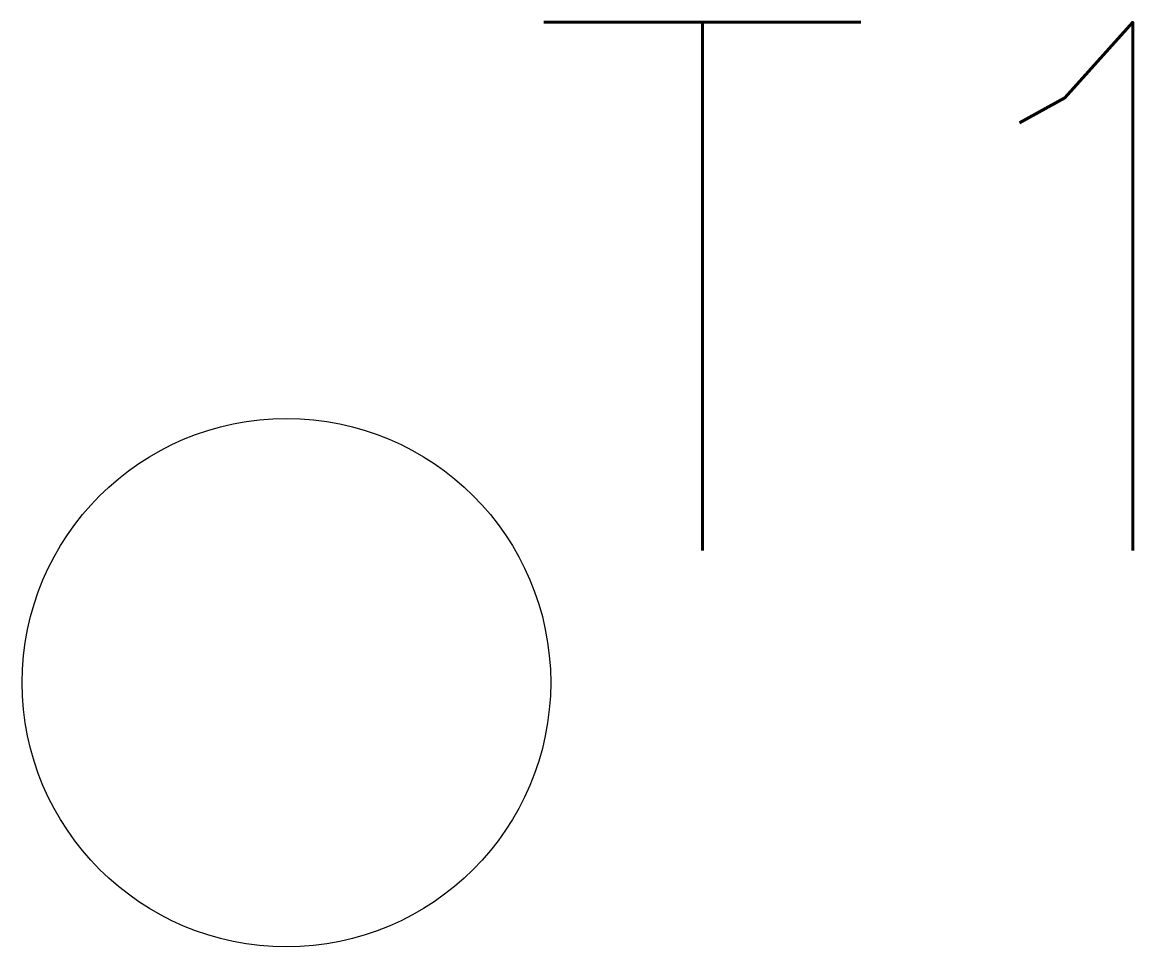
# Model space of a CAD drawing. Extents: x 249 to 253.2, y 204 to 207.5.
import ezdxf
from ezdxf.enums import TextEntityAlignment as Align

# ---------------------------------------------------------------- set-up
doc = ezdxf.new("R2010")
doc.units = 0
doc.header["$MEASUREMENT"] = 0
doc.layers.get('0').update_dxf_attribs({"linetype": 'CONTINUOUS'})
doc.styles.add('ROMANS', font='romans')

msp = doc.modelspace()

# ---------------------------------------------------------------- linework, layer by layer
msp.add_circle((250, 205), 1)

# ---------------------------------------------------------------- texts
at = {"style": 'ROMANS', "flags": 4}
msp.add_attdef('T1', text='T1', height=2, dxfattribs=at).set_placement((253.9743, 206.5), align=Align.MIDDLE_RIGHT)

doc.saveas('drawing.dxf')
